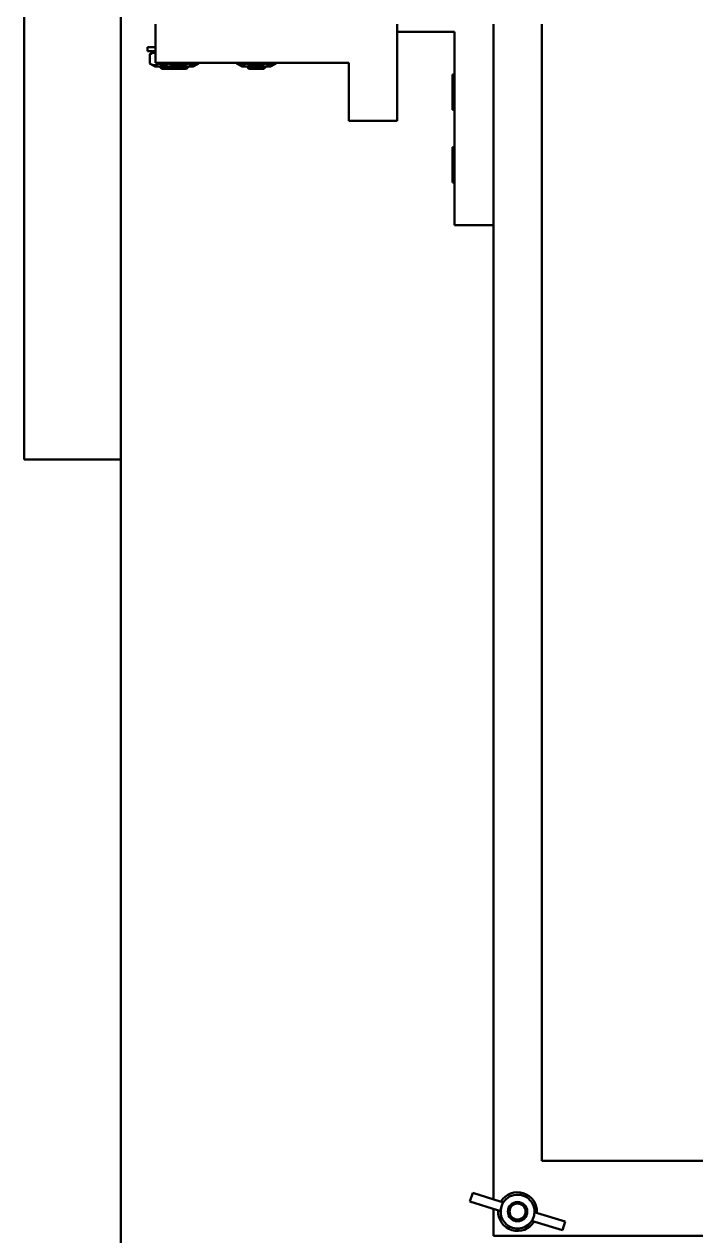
# Model space of a CAD drawing. Header units: millimetres. Extents: x 0 to 2625, y 0 to 1856.
# Drawn here: x 332 to 470.9, y 480.7 to 731.3 of the extents above; entities that cross this region are included whole.
import ezdxf

# ---------------------------------------------------------------- set-up
doc = ezdxf.new("R2010")
doc.units = ezdxf.units.MM
doc.header["$LTSCALE"] = 6.25
doc.layers.add('Visible (ISO)', color=7, linetype='Continuous', lineweight=50)

msp = doc.modelspace()

# ---------------------------------------------------------------- linework, layer by layer
at = {"layer": 'Visible (ISO)'}
for p, q in [((332.04, 641.29), (332.04, 841.29)), ((352.04, 841.29), (352.04, 641.29)), ((359.15, 731.29), (359.15, 723.29)), ((409.15, 731.29), (409.15, 711.29)), ((409.15, 729.71), (421.04, 729.71)), ((421.04, 729.71), (421.04, 689.71)), ((429.04, 731.29), (429.04, 488.26)), ((439.04, 731.29), (439.04, 496.21)), ((359.15, 726.52), (357.54, 726.52)), ((357.54, 726.52), (357.54, 725.72)), ((359.15, 725.72), (357.54, 725.72)), ((358, 723.15), (358, 725.09)), ((359.09, 725.72), (358.08, 725.13)), ((359.09, 722.52), (358.08, 723.1)), ((359.09, 722.52), (361.09, 722.52)), ((359.15, 723.29), (399.15, 723.29)), ((359.89, 723.15), (359.89, 723.29)), ((360, 723.15), (360, 723.29)), ((360.47, 722.09), (360.04, 722.52)), ((361.09, 722.52), (360.08, 723.1)), ((362.47, 722.09), (360.47, 722.09)), ((361.09, 722.52), (366.99, 722.52)), ((361.89, 723.15), (361.89, 723.29)), ((362.47, 722.09), (362.04, 722.52)), ((365.61, 722.09), (362.47, 722.09)), ((365.61, 722.09), (366.04, 722.52)), ((365.93, 723.15), (365.93, 723.29)), ((366.99, 722.52), (368, 723.1)), ((368.08, 723.15), (368.08, 723.29)), ((376, 723.15), (376, 723.29)), ((377.09, 722.52), (376.08, 723.1)), ((377.09, 722.52), (382.99, 722.52)), ((377.89, 723.15), (377.89, 723.29)), ((378.47, 722.09), (378.04, 722.52)), ((381.61, 722.09), (378.47, 722.09)), ((381.61, 722.09), (382.04, 722.52)), ((381.93, 723.15), (381.93, 723.29)), ((382.99, 722.52), (384, 723.1)), ((384.08, 723.15), (384.08, 723.29)), ((399.15, 723.29), (399.15, 711.29)), ((420.59, 713.56), (420.59, 720.86)), ((420.59, 720.86), (421.04, 720.86)), ((420.59, 713.56), (421.04, 713.56)), ((409.15, 711.29), (399.15, 711.29)), ((420.59, 698.56), (420.59, 705.86)), ((420.59, 705.86), (421.04, 705.86)), ((420.59, 698.56), (421.04, 698.56)), ((429.04, 689.71), (421.04, 689.71)), ((332.04, 641.29), (352.04, 641.29)), ((352.04, 641.29), (352.04, 346.29)), ((439.04, 496.21), (649.04, 496.21)), ((424.77, 489.59), (424.21, 487.77)), ((424.77, 489.59), (430.47, 487.82)), ((429.9, 486), (424.21, 487.77)), ((429.04, 486.27), (429.04, 480.71)), ((431.05, 487.64), (430.47, 487.82)), ((429.9, 486), (430.49, 485.82)), ((437.61, 483.61), (437.03, 483.79)), ((437.59, 485.6), (438.18, 485.42)), ((443.87, 483.65), (438.18, 485.42)), ((443.31, 481.84), (443.87, 483.65)), ((437.61, 483.61), (443.31, 481.84)), ((429.04, 480.71), (659.04, 480.71))]:
    msp.add_line(p, q, dxfattribs=at)
for radius in [2, 1.65]:
    msp.add_circle((434.04, 485.71), radius, dxfattribs=at)
for radius, start, end in [(4, 356.4833, 149.0052), (3.5, 342.7442, 162.7442), (3.5, 162.7442, 342.7442), (4, 176.4833, 329.0052)]:
    msp.add_arc((434.04, 485.71), radius, start, end, dxfattribs=at)
for centre, start_param, end_param in [((441.21, 483.49), 3.141593, 3.259872), ((441.21, 483.49), 3.023313, 3.141593), ((426.87, 487.94), 6.164906, 6.283185), ((426.87, 487.94), 0, 0.118279)]:
    msp.add_ellipse(centre, major_axis=(10.51, -3.27), ratio=0.731283, start_param=start_param, end_param=end_param, dxfattribs=at)
for points, weights in [([(359.15, 725.38), (358.61, 725.46), (358, 725.09)], [1.07337593554, 1.09488354548, 1]), ([(358, 723.15), (358.95, 722.56), (359.89, 723.15)], [1, 1.15470053838, 1]), ([(359.89, 723.15), (359.99, 723.12), (360.1, 723.09)], [1, 1.00696109119, 1.01329572314]), ([(360, 723.15), (360.95, 722.56), (361.89, 723.15)], [1, 1.15470053838, 1]), ([(361.89, 723.15), (363.91, 722.56), (365.93, 723.15)], [1, 1.15470053838, 1]), ([(365.93, 723.15), (367, 722.56), (368.08, 723.15)], [1, 1.15470053838, 1]), ([(368.08, 723.15), (368.04, 723.12), (368, 723.1)], [1, 1.00567518268, 1.01093397769]), ([(376, 723.15), (376.95, 722.56), (377.89, 723.15)], [1, 1.15470053838, 1]), ([(377.89, 723.15), (379.91, 722.56), (381.93, 723.15)], [1, 1.15470053838, 1]), ([(381.93, 723.15), (383, 722.56), (384.08, 723.15)], [1, 1.15470053838, 1]), ([(384.08, 723.15), (384.04, 723.12), (384, 723.1)], [1, 1.00567518268, 1.01093397769])]:
    msp.add_rational_spline(points, weights, degree=2, dxfattribs=at)

doc.saveas('drawing.dxf')
